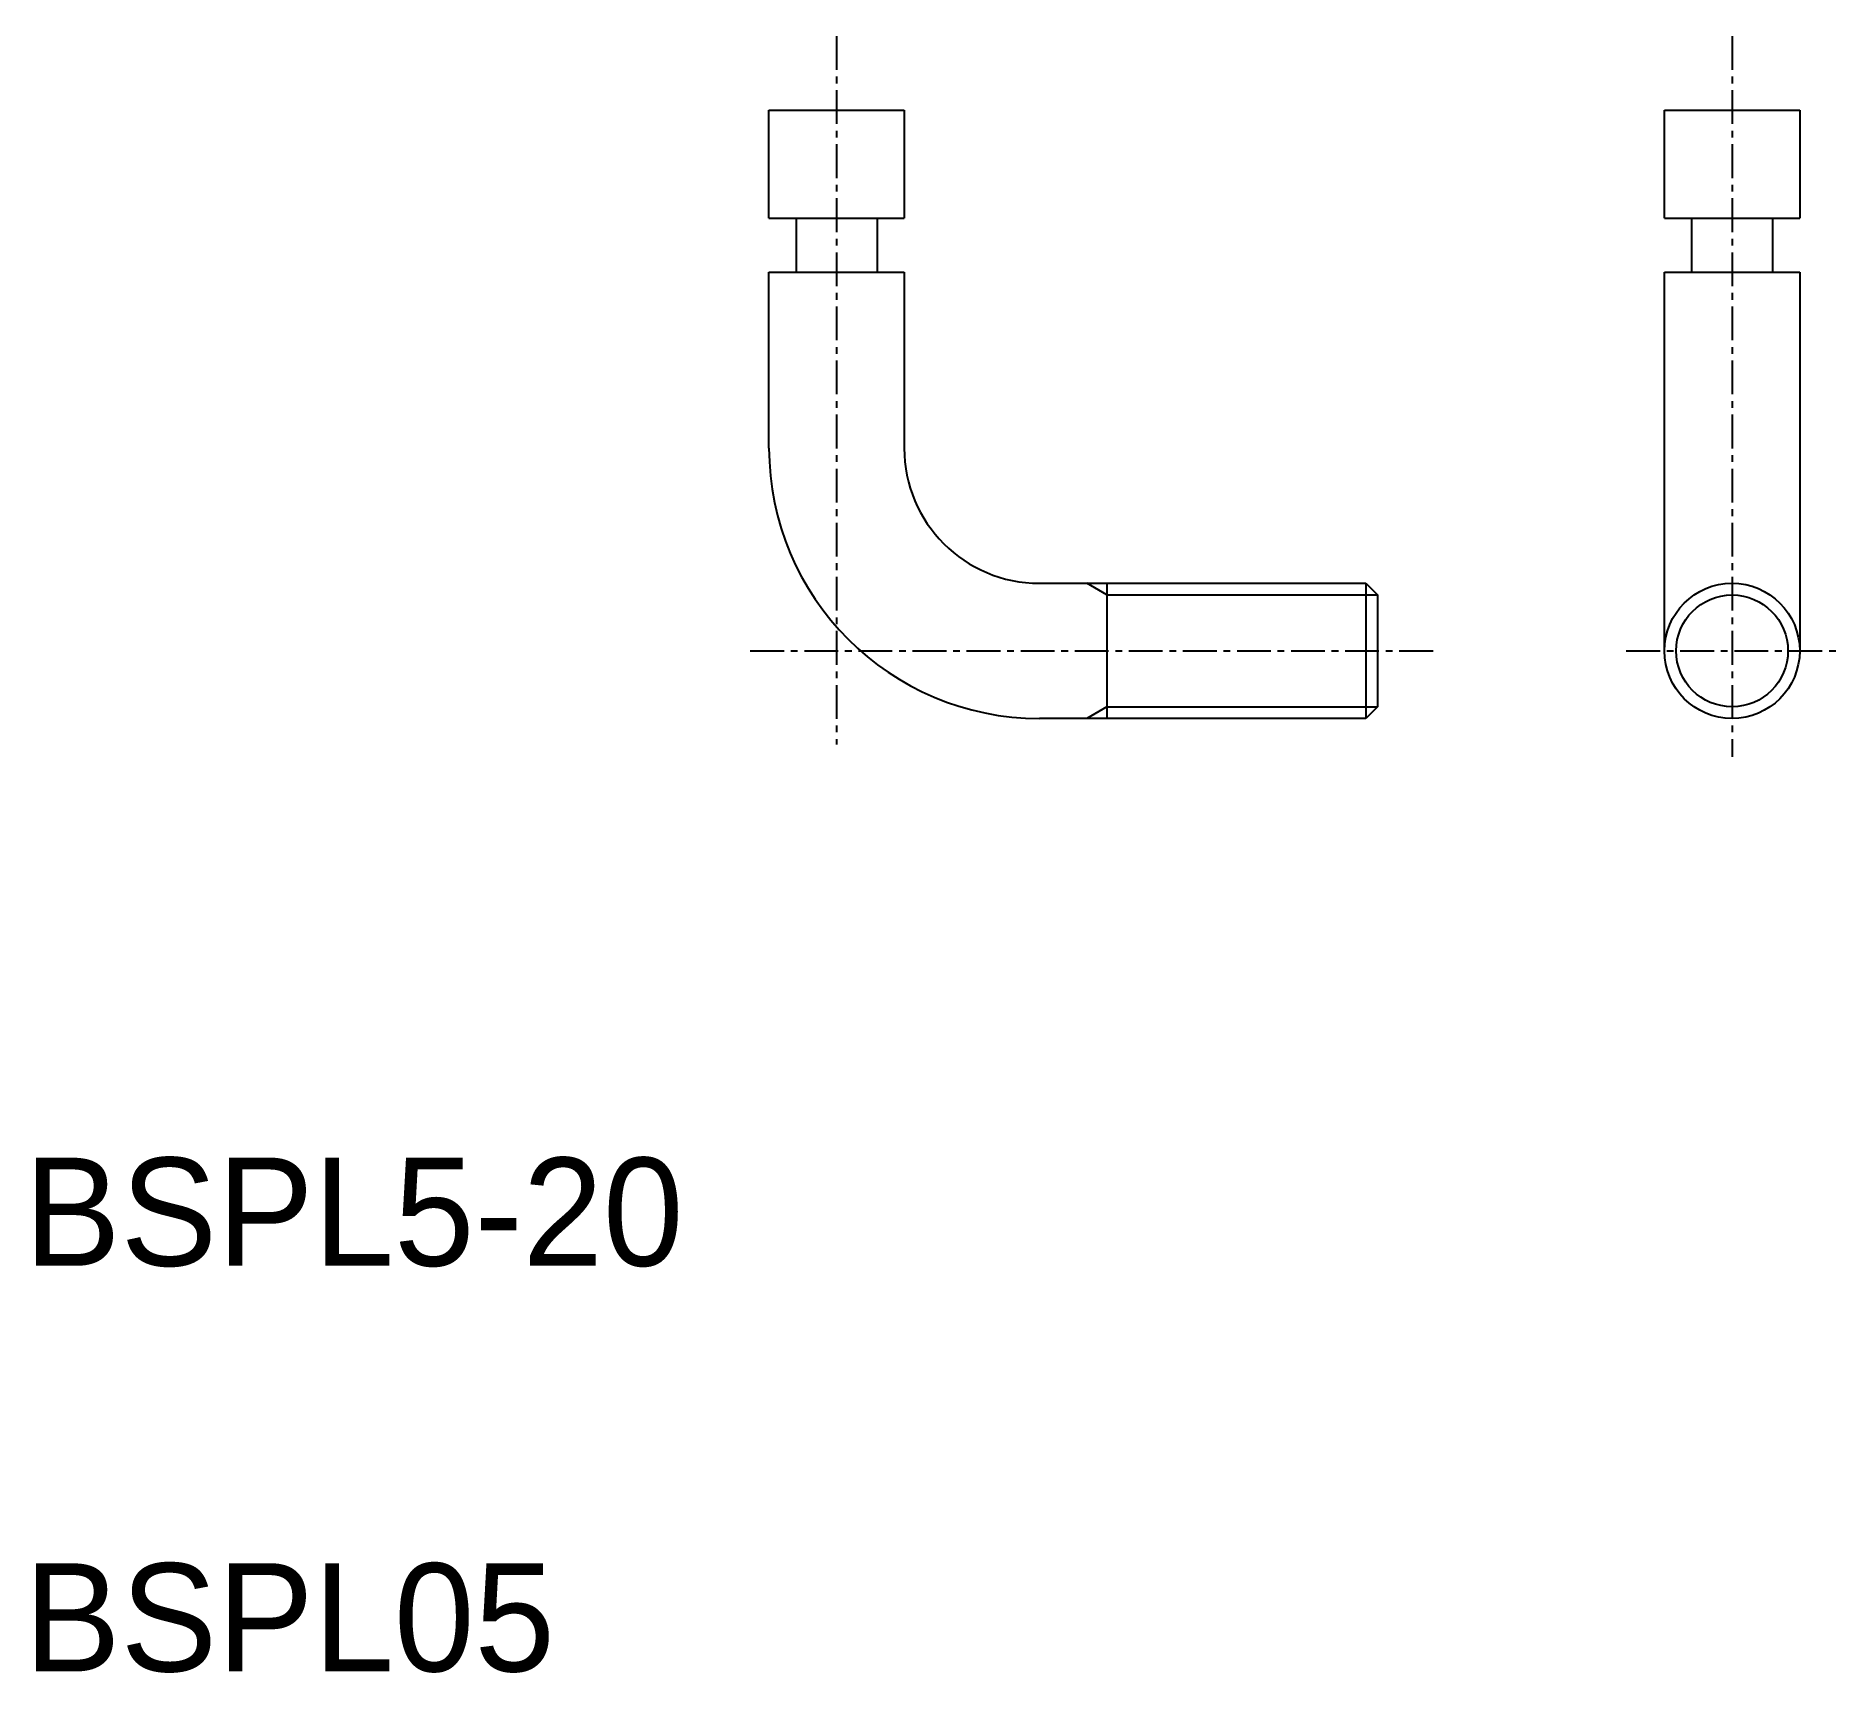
# Model space of a CAD drawing. Extents: x 10.4 to 77.1, y 9.9 to 70.5.
import ezdxf

# ---------------------------------------------------------------- set-up
doc = ezdxf.new("R2010")
doc.units = 0
doc.linetypes.add('CENTER', pattern=[2, 1.25, -0.25, 0.25, -0.25])
doc.layers.get('0').update_dxf_attribs({"linetype": 'CONTINUOUS'})
doc.layers.add('CENTER', color=1, linetype='CENTER')

msp = doc.modelspace()

# ---------------------------------------------------------------- linework, layer by layer
at = {"color": 7, "linetype": 'CONTINUOUS'}
for p, q in [((37.545, 67.742), (42.545, 67.742)), ((37.545, 63.742), (37.545, 67.742)), ((42.545, 67.742), (42.545, 63.742)), ((70.663, 63.742), (70.663, 67.742)), ((70.663, 67.742), (75.663, 67.742)), ((75.663, 67.742), (75.663, 63.742)), ((37.545, 63.742), (42.545, 63.742)), ((38.545, 63.742), (38.545, 61.742)), ((41.545, 63.742), (41.545, 61.742)), ((70.663, 63.742), (75.663, 63.742)), ((71.663, 63.742), (71.663, 61.742)), ((74.663, 63.742), (74.663, 61.742)), ((37.545, 61.742), (42.545, 61.742)), ((37.545, 55.242), (37.545, 61.742)), ((42.545, 61.742), (42.545, 55.242)), ((70.663, 61.742), (75.663, 61.742)), ((70.663, 47.742), (70.663, 61.742)), ((75.663, 61.742), (75.663, 47.742)), ((47.545, 50.242), (59.612, 50.242)), ((50.045, 50.242), (50.045, 45.242)), ((59.612, 50.242), (59.612, 45.242)), ((59.612, 50.242), (60.045, 49.809)), ((60.045, 49.809), (60.045, 45.675)), ((60.045, 45.675), (59.612, 45.242)), ((59.612, 45.242), (47.545, 45.242))]:
    msp.add_line(p, q, dxfattribs=at)
at = {"color": 3, "linetype": 'CONTINUOUS'}
for p, q in [((50.045, 49.809), (49.295, 50.242)), ((50.045, 49.809), (60.045, 49.809)), ((50.045, 45.675), (49.295, 45.242)), ((50.045, 45.675), (60.045, 45.675))]:
    msp.add_line(p, q, dxfattribs=at)
at = {"color": 7, "linetype": 'CONTINUOUS'}
msp.add_circle((73.163, 47.742), 2.5, dxfattribs=at)
at = {"color": 3, "linetype": 'CONTINUOUS'}
msp.add_circle((73.163, 47.742), 2.067, dxfattribs=at)
at = {"color": 7, "linetype": 'CONTINUOUS'}
for radius in [10, 5]:
    msp.add_arc((47.545, 55.242), radius, 180, 270, dxfattribs=at)
at = {"layer": 'CENTER', "color": 1, "linetype": 'CENTER'}
for p, q in [((40.045, 70.48), (40.045, 44.285)), ((73.163, 70.48), (73.163, 43.827)), ((36.854, 47.742), (62.118, 47.742)), ((69.248, 47.742), (77.079, 47.742))]:
    msp.add_line(p, q, dxfattribs=at)

# ---------------------------------------------------------------- texts
at = {"color": 7, "linetype": 'CONTINUOUS'}
for s, p in [('BSPL5-20', (10, 25)), ('BSPL05', (10, 10))]:
    msp.add_text(s, height=4, dxfattribs=at).set_placement(p)

doc.saveas('drawing.dxf')
